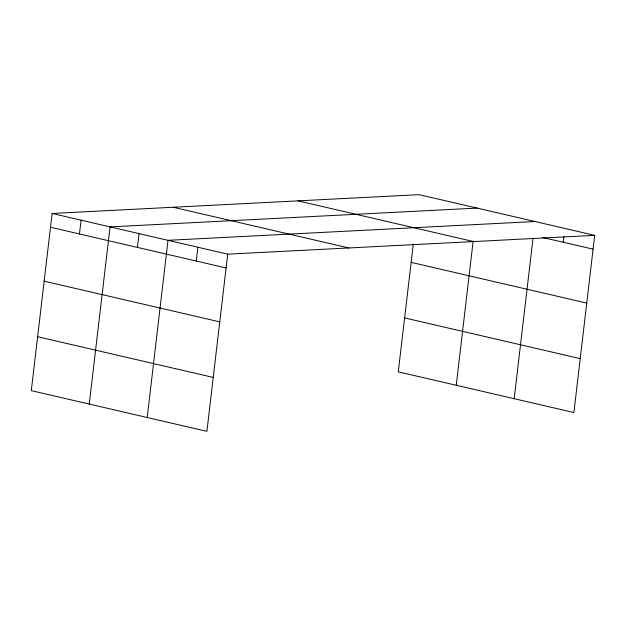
<?xml version="1.0" encoding="UTF-8"?>
<svg xmlns="http://www.w3.org/2000/svg" width="626" height="626" viewBox="0 0 626 626"><rect width="100%" height="100%" fill="white"/><g stroke="black" fill="none" stroke-linecap="round" stroke-linejoin="round"><path stroke-width="0.94" d="M594.7 235.36L419.099 194.655L52.114 213.458L31.3 390.64L206.901 431.345L227.715 254.164L594.7 235.36L573.885 412.542L398.285 371.836L413.293 244.077M79.471 233.975L81.09 220.172M89.252 404.075L110.059 226.894L477.051 208.09M137.415 247.403L139.035 233.608M147.196 417.503L168.011 240.321L534.995 221.518M196.243 261.042L197.863 247.247M456.237 385.272L473.162 241.143M514.181 398.699L533.039 238.209M563.228 242.239L563.877 236.722M542.703 237.481L593.08 249.156M297.992 200.86L473.592 241.566M173.222 207.253L348.823 247.959M411.141 262.372L586.742 303.078M52.114 213.458L227.715 254.164M50.495 227.254L226.096 267.959M404.623 317.922L580.216 358.628M44.156 281.176L219.757 321.881M37.63 336.725L213.231 377.431"/></g></svg>
